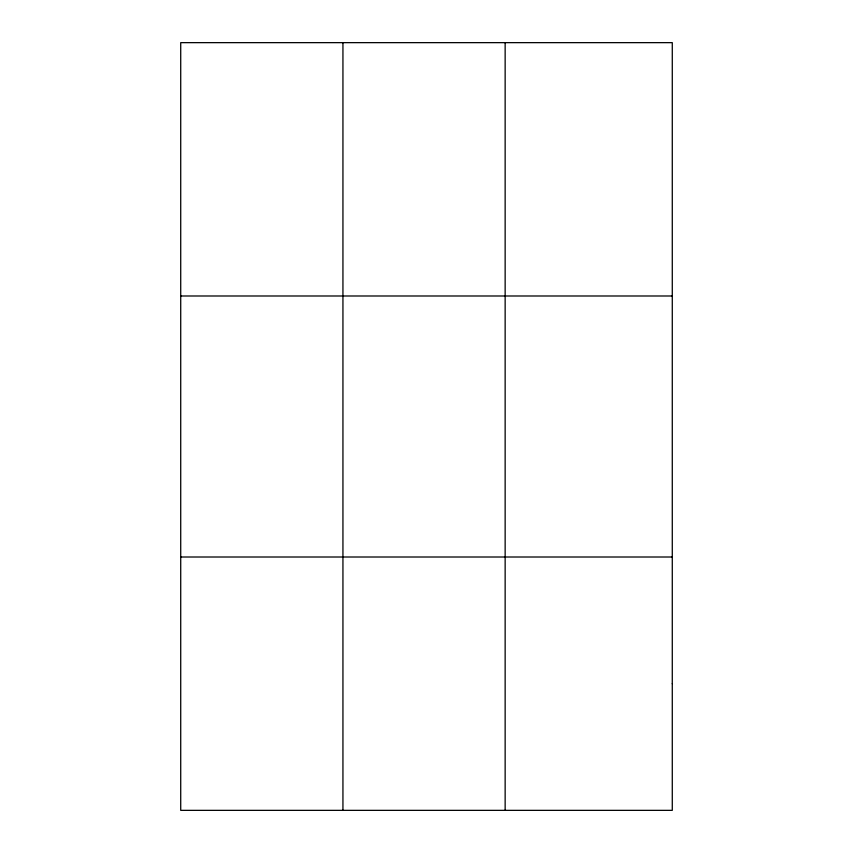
<?xml version="1.0" encoding="UTF-8"?>
<svg xmlns="http://www.w3.org/2000/svg" width="853" height="853" viewBox="0 0 853 853"><rect width="100%" height="100%" fill="white"/><g stroke="black" fill="none" stroke-linecap="round" stroke-linejoin="round"><path stroke-width="1.28" d="M342.938 42.65L342.938 810.35M505.147 42.65L505.147 810.35M180.719 295.991L672.281 295.991M180.719 557.009L672.281 557.009M672.281 683.679L672.281 810.35L180.719 810.35L180.719 42.65L672.281 42.65L672.281 683.679"/></g></svg>
